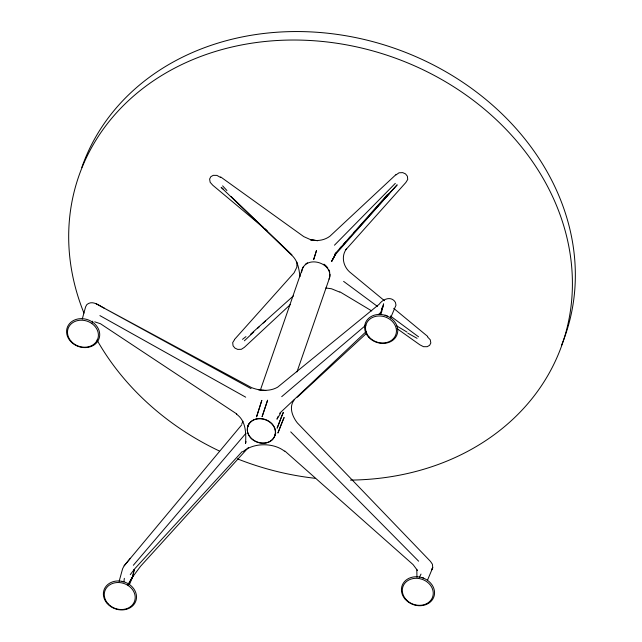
<?xml version="1.0" encoding="UTF-8"?>
<svg xmlns="http://www.w3.org/2000/svg" width="642" height="642" viewBox="0 0 642 642"><rect width="100%" height="100%" fill="white"/><g stroke="black" fill="none" stroke-linecap="round" stroke-linejoin="round"><path stroke-width="0.96" d="M124.331 578.33L123.93 581.788A5.224 4.398 19.1 0 0 122.132 581.676M381.332 312.269L383.619 303.843L382.736 307.703M134.242 569.398L132.798 576.46L129.435 584.541M380.883 314.203L382.295 307.534L380.537 313.906M134.218 569.47L132.549 577.054L131.417 579.293L132.798 576.46L127.983 584.91L132.798 576.46L132.549 577.054L140.598 566.22L248.43 447.49M301.628 272.08C304.051 253.734 334.988 262.642 329.033 279.142M119.139 581.355L122.614 568.7L124.139 565.811L130.318 558.291M82.264 319.05L85.619 306.82L86.814 304.621C92.504 299.702 99.157 305.656 104.325 308.184M246.079 441.616L245.525 443.494C246.231 433.262 245.926 420.486 236.344 414.09M247.7 426.689L248.679 423.864M260.435 389.927L302.213 269.271A14.325 12.054 19.1 0 1 303.273 266.847M275.081 435.107L275.739 433.222M296.957 371.951L329.595 277.681A14.325 12.054 19.1 0 0 329.988 274.166M92.111 323.046L92.785 321.177M281.95 422.516L277.906 433.045L284.117 417.477L282.287 421.642M278.018 416.586L276.951 419.202L280.434 413.464M427.468 580.272L432.724 567.713L431.889 569.358M390.585 317.967L395.986 305.175L395.424 302.382C391.476 295.585 382.857 298.971 379.189 304.244L277.609 387.214C269.552 391.748 259.817 390.866 251.495 387.591L96.083 303.754L251.054 388.619M241.841 423.736L242.997 421.216M419.314 577.551L421.016 574.084M294.14 399.958C288.635 407.172 292.423 416.634 297.374 422.942L430.493 561.421L432.411 564.254L432.732 567.769L431.472 570.176M331.553 261.519L336.48 252.458L331.553 261.519L335.541 254.32L389.389 193.507M234.515 339.746L232.693 342.611L233.062 345.821L234.916 348.092L237.717 349.409L241.376 349.296L244.369 347.338L290.417 304.493M130.246 574.654L134.892 568.619L242.122 451.607M124.139 565.811L241.801 424.723M133.327 565.281L245.95 433.27M334.659 254.264L387.632 194.341M234.691 339.249L294.116 272.77L296.861 267.136L296.941 262.193M339.602 248.679L341.584 246.488M343.574 244.281L345.621 242.01M348.887 238.391L350.211 236.922M356.318 230.165L397.189 184.824L383.82 199.51M353.734 232.556L355.074 231.088M370.45 214.203L377.801 206.122M379.141 204.654L382.48 200.978M334.466 245.204L395.303 183.371M244.393 340.798L253.791 331.93M257.41 328.519L259.577 326.473M263.188 323.062L265.363 321.016M279.551 413.4L366.293 331.457M396.17 174.407L329.892 236.248C324.362 240.365 317.276 241.36 310.656 239.859L317.654 240.686L310.768 239.755L303.778 236.625L220.655 176.919M297.27 397.229L366.783 333.094M250.508 334.313L293.522 295.793M281.71 396.668L365.924 325.109M378.828 314.139L381.862 311.571M242.507 339.345L245.958 336.617M242.853 451.824C253.421 442.498 273.588 442.523 284.542 451.23M396.002 174.905L399.051 172.786L402.727 172.626L405.535 173.91L407.381 176.213L407.726 179.471L405.848 182.497L345.886 249.65L346.423 248.984C340.99 256.182 343.213 266.237 349.649 271.967L384.446 300.713M263.613 390.336L265.764 390.521M258.71 389.879L263.902 390.36M325.799 287.977L331.513 288.772L339.65 292.094M94.703 321.819L100.465 323.737L236.834 414.01M417.083 338.326L407.822 333.166M99.903 315.607L245.693 397.181M220.479 177.417L216.924 175.394L213.24 175.338L210.817 176.702L209.613 179.046L210.159 182.304L212.799 185.257L263.276 227.437M339.939 291.861L371.75 310.937M396.684 325.887L406.996 332.075M397.037 328.608L419.884 344.826L423.495 346.688L427.195 346.688L429.634 345.3L430.822 342.988L430.268 339.778L427.572 336.978M343.614 281.381L377.464 306.419M390.352 315.96L418.56 336.825M323.945 264.159L325.181 265.114A14.325 12.054 19.1 0 1 327.853 268.083M393.723 308.377L427.741 336.48M264.801 228.713L267.096 230.63M223.408 189.286L221.137 187.352L291.452 254.954C297.944 260.604 298.915 268.813 300.015 276.638M284.839 450.997L413.119 564.639L417.501 570.537M231.152 196.58L291.941 254.874M290.722 431.881L418.632 561.196M222.613 185.851L226.923 190.513M416.794 569.374L416.963 577.214M421.954 577.511A5.224 4.398 19.1 0 1 423.664 578.153M385.08 315.198A5.224 4.398 19.1 0 1 387.527 316.321M305.287 264.432A14.325 12.054 19.1 0 1 307.558 262.827M328.808 269.728A14.325 12.054 19.1 0 1 329.739 272.385M81.831 167.41A255.893 215.343 19.1 0 1 399.99 50.269A255.893 215.343 19.1 0 1 561.638 344.979M83.958 313.071A255.893 215.343 19.1 0 1 252.611 43.062A255.893 215.343 19.1 0 1 567.584 240.445A255.893 215.343 19.1 0 1 350.484 480.096M314.941 478.274A255.893 215.343 19.1 0 1 237.404 458.845M219.203 450.925A255.893 215.343 19.1 0 1 96.982 339.995M248.085 425.742C242.788 440.516 268.228 450.556 274.688 436.095C279.984 421.312 254.545 411.273 248.085 425.742M316.474 250.557L313.713 259.44L316.474 250.557M261.8 400.423L256.591 416.762L261.8 400.423M267.578 400.263L262.121 416.61L267.578 400.263M281.493 416.65L277.135 428.174L283.315 412.389L281.493 416.65M250.773 421.85L249.81 422.837A14.325 12.054 19.1 0 0 252.113 439.264L253.357 440.211A14.325 12.054 19.1 0 0 272.015 439.947L272.978 438.959A14.325 12.054 19.1 0 0 270.667 422.54L269.431 421.585A14.325 12.054 19.1 0 0 250.773 421.85M405.287 599.323A16.844 14.18 19.1 0 0 433.567 597.614A16.844 14.18 19.1 0 0 415.093 576.789A16.844 14.18 19.1 0 0 405.287 599.323M368.484 337.002A16.844 14.18 19.1 0 0 396.764 335.293A16.844 14.18 19.1 0 0 378.282 314.468A16.844 14.18 19.1 0 0 368.484 337.002M369.126 337.034A15.721 13.233 19.1 0 0 395.528 335.437A15.721 13.233 19.1 0 0 378.282 316A15.721 13.233 19.1 0 0 369.126 337.034M70.443 341.207A16.844 14.18 19.1 0 0 98.724 339.498A16.844 14.18 19.1 0 0 80.25 318.673A16.844 14.18 19.1 0 0 70.443 341.207M71.093 341.247A15.721 13.233 19.1 0 0 97.488 339.642A15.721 13.233 19.1 0 0 80.242 320.214A15.721 13.233 19.1 0 0 71.093 341.247M107.246 603.528A16.844 14.18 19.1 0 0 135.526 601.819A16.844 14.18 19.1 0 0 117.053 580.994A16.844 14.18 19.1 0 0 107.246 603.528M107.896 603.568A15.721 13.233 19.1 0 0 134.29 601.963A15.721 13.233 19.1 0 0 117.045 582.535A15.721 13.233 19.1 0 0 107.896 603.568M405.929 599.355A15.721 13.233 19.1 0 0 432.331 597.758A15.721 13.233 19.1 0 0 415.085 578.322A15.721 13.233 19.1 0 0 405.929 599.355"/></g></svg>
